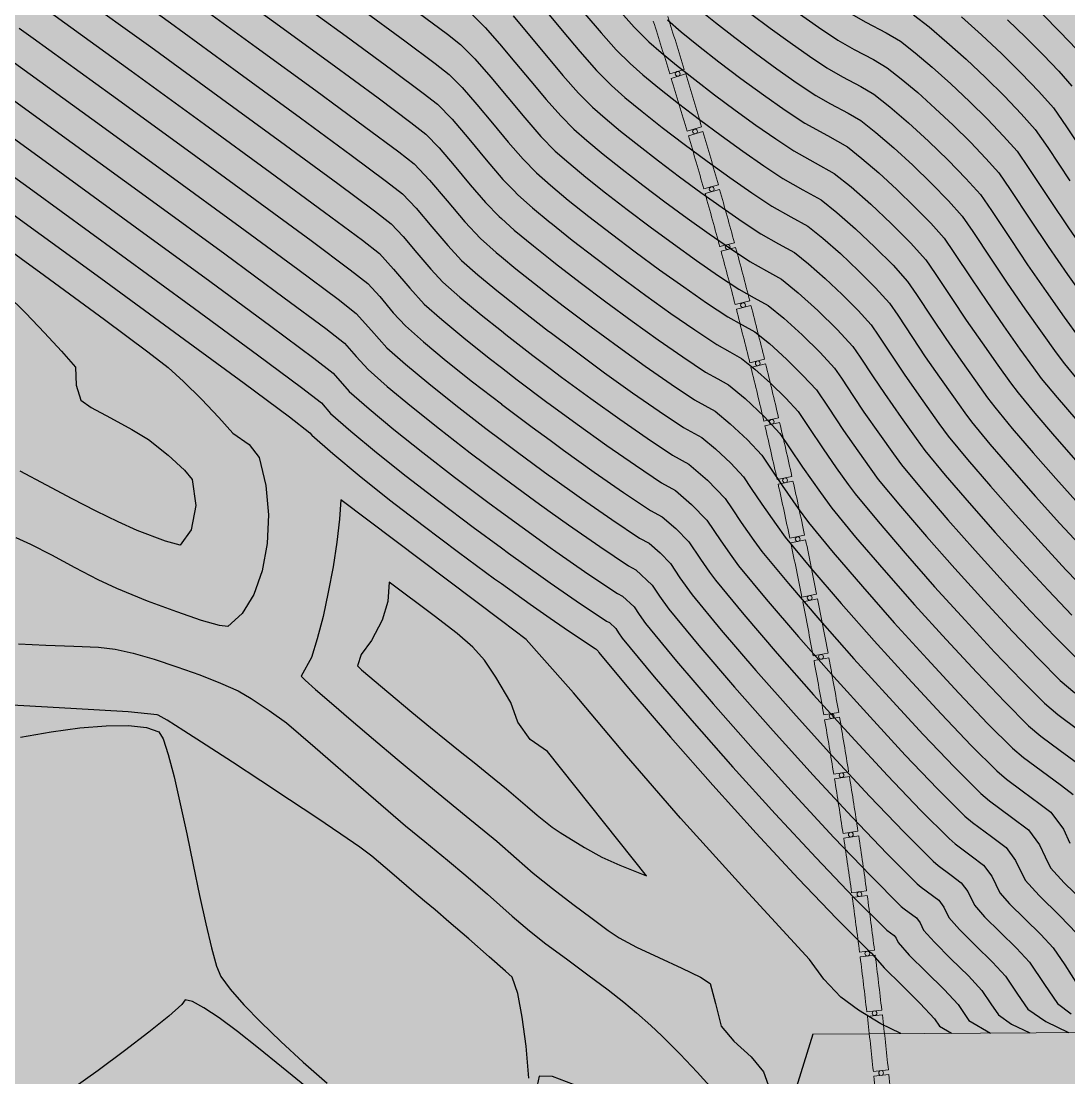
# Model space of a CAD drawing. Header units: millimetres. Extents: x -435 to 63517, y -392 to 109139.
# Drawn here: x 62354.05 to 62395.66, y 108649.21 to 108691.19 of the extents above; entities that cross this region are included whole.
import ezdxf

# ---------------------------------------------------------------- set-up
doc = ezdxf.new("R2010")
doc.units = ezdxf.units.MM
for name, color, linetype in [('colore lago', 131, 'Continuous'), ('curve livello 1m', 2, 'Continuous'), ('curve livello 5m', 7, 'Continuous'), ('LIN010CO', 2, 'Continuous'), ('LIN025CO', 7, 'Continuous'), ('Per+Mod Surf', 7, 'Continuous'), ('TRATTCOLO-32', 255, 'Continuous')]:
    doc.layers.add(name, color=color, linetype=linetype)
doc.layers.add('no_plot', color=5, linetype='Continuous', plot=False)

# ---------------------------------------------------------------- blocks, each defined once
blk = doc.blocks.new('barrageflott')
at = {"layer": 'TRATTCOLO-32'}
h = blk.add_hatch(color=256, dxfattribs=at)
h.paths.add_polyline_path([(-4.689, 33.162, 0.002639), (-5.201, 35.3), (-5.784, 35.158, -0.002639), (-5.273, 33.025)])
h.paths.add_polyline_path([(-5.247, 35.485, 0.002639), (-5.784, 37.618), (-6.365, 37.468, -0.002639), (-5.829, 35.342)])
h.paths.add_polyline_path([(-5.831, 37.802, 0.002639), (-6.393, 39.929), (-6.972, 39.773, -0.002639), (-6.412, 37.652)])
h.paths.add_polyline_path([(-6.442, 40.112, 0.002639), (-7.028, 42.232), (-7.606, 42.07, -0.002639), (-7.022, 39.956)])
h.paths.add_polyline_path([(-7.08, 42.415, 0.002639), (-7.69, 44.529), (-8.266, 44.359, -0.002639), (-7.657, 42.252)])
h.paths.add_polyline_path([(-7.744, 44.711, 0.002639), (-8.378, 46.817), (-8.952, 46.641, -0.002639), (-8.319, 44.541)])
h.paths.add_polyline_path([(-8.434, 46.999, 0.002639), (-9.092, 49.097), (-9.664, 48.915, -0.002639), (-9.007, 46.822)])
h.paths.add_polyline_path([(-9.15, 49.279, 0.002639), (-9.833, 51.37), (-10.402, 51.18, -0.002639), (-9.722, 49.095)])
h.paths.add_polyline_path([(-9.893, 51.55, 0.002639), (-10.599, 53.633), (-11.166, 53.437, -0.002639), (-10.462, 51.36)])
h.paths.add_polyline_path([(-10.661, 53.813, 0.002639), (-11.392, 55.887), (-11.956, 55.685, -0.002639), (-11.228, 53.616)])
h.paths.add_polyline_path([(-11.456, 56.066, 0.002639), (-12.21, 58.133), (-12.772, 57.924, -0.002639), (-12.02, 55.864)])
h.paths.add_polyline_path([(-12.276, 58.311, 0.002639), (-13.053, 60.368), (-13.614, 60.153, -0.002639), (-12.838, 58.102)])
h.paths.add_polyline_path([(-13.122, 60.546, 0.002639), (-13.923, 62.594), (-14.481, 62.373, -0.002639), (-13.682, 60.33)])
h.paths.add_polyline_path([(-13.993, 62.771, 0.002639), (-14.818, 64.81), (-15.373, 64.582, -0.002639), (-14.551, 62.549)])
h.paths.add_polyline_path([(-14.89, 64.986, 0.002639), (-15.738, 67.015), (-16.29, 66.781, -0.002639), (-15.445, 64.758)])
h = blk.add_hatch(color=256, dxfattribs=at)
h.paths.add_polyline_path([(-1.192, 14.374, 0.002639), (-1.506, 16.55), (-2.1, 16.462, -0.002639), (-1.786, 14.291)])
h.paths.add_polyline_path([(-1.534, 16.739, 0.002639), (-1.874, 18.912), (-2.466, 18.816, -0.002639), (-2.128, 16.649)])
h.paths.add_polyline_path([(-1.904, 19.099, 0.002639), (-2.268, 21.269), (-2.86, 21.166, -0.002639), (-2.496, 19.003)])
h.paths.add_polyline_path([(-2.301, 21.456, 0.002639), (-2.69, 23.621), (-3.28, 23.511, -0.002639), (-2.892, 21.353)])
h.paths.add_polyline_path([(-2.725, 23.808, 0.002639), (-3.139, 25.968), (-3.727, 25.852, -0.002639), (-3.315, 23.698)])
h.paths.add_polyline_path([(-3.176, 26.154, 0.002639), (-3.614, 28.31), (-4.202, 28.187, -0.002639), (-3.764, 26.038)])
h.paths.add_polyline_path([(-3.653, 28.496, 0.002639), (-4.117, 30.646), (-4.702, 30.516, -0.002639), (-4.24, 28.373)])
h.paths.add_polyline_path([(-4.158, 30.832, 0.002639), (-4.646, 32.976), (-5.23, 32.84, -0.002639), (-4.743, 30.702)])
h = blk.add_hatch(color=256, dxfattribs=at)
h.paths.add_polyline_path([(0.293, 0.116, 0.002639), (0.129, 2.309), (-0.469, 2.261, -0.002639), (-0.306, 0.074)])
h.paths.add_polyline_path([(0.114, 2.498, 0.002639), (-0.076, 4.69), (-0.673, 4.635, -0.002639), (-0.485, 2.45)])
h.paths.add_polyline_path([(-0.093, 4.879, 0.002639), (-0.307, 7.068), (-0.904, 7.007, -0.002639), (-0.69, 4.824)])
h.paths.add_polyline_path([(-0.327, 7.257, 0.002639), (-0.566, 9.444), (-1.162, 9.375, -0.002639), (-0.924, 7.195)])
h.paths.add_polyline_path([(-0.588, 9.633, 0.002639), (-0.852, 11.816), (-1.448, 11.741, -0.002639), (-1.184, 9.564)])
h.paths.add_polyline_path([(-0.876, 12.005, 0.002639), (-1.166, 14.185), (-1.76, 14.103, -0.002639), (-1.471, 11.929)])
at = {"layer": 'LIN010CO', "lineweight": 0}
for p, q in [((-9.007, 46.822), (-8.434, 46.999)), ((-8.952, 46.641), (-8.378, 46.817)), ((-8.319, 44.541), (-7.744, 44.711)), ((-8.266, 44.359), (-7.69, 44.529)), ((-7.657, 42.252), (-7.08, 42.415)), ((-7.606, 42.07), (-7.028, 42.232)), ((-7.022, 39.956), (-6.442, 40.112)), ((-6.972, 39.773), (-6.393, 39.929)), ((-6.412, 37.652), (-5.831, 37.802)), ((-6.365, 37.468), (-5.784, 37.618)), ((-5.829, 35.342), (-5.247, 35.485)), ((-5.784, 35.158), (-5.201, 35.3)), ((-5.273, 33.025), (-4.689, 33.162)), ((-5.23, 32.84), (-4.646, 32.976)), ((-4.743, 30.702), (-4.158, 30.832)), ((-4.702, 30.516), (-4.117, 30.646)), ((-4.24, 28.373), (-3.653, 28.496)), ((-4.202, 28.187), (-3.614, 28.31)), ((-3.764, 26.038), (-3.176, 26.154)), ((-3.727, 25.852), (-3.139, 25.968)), ((-3.315, 23.698), (-2.725, 23.808)), ((-3.28, 23.511), (-2.69, 23.621)), ((-2.892, 21.353), (-2.301, 21.456)), ((-2.86, 21.166), (-2.268, 21.269)), ((-2.496, 19.003), (-1.904, 19.099)), ((-2.466, 18.816), (-1.874, 18.912)), ((-2.128, 16.649), (-1.534, 16.739)), ((-2.1, 16.462), (-1.506, 16.55)), ((-1.786, 14.291), (-1.192, 14.374)), ((-1.76, 14.103), (-1.166, 14.185)), ((-1.471, 11.929), (-0.876, 12.005)), ((-1.448, 11.741), (-0.852, 11.816)), ((-1.184, 9.564), (-0.588, 9.633)), ((-1.162, 9.375), (-0.566, 9.444)), ((-0.924, 7.195), (-0.327, 7.257)), ((-0.904, 7.007), (-0.307, 7.068))]:
    blk.add_line(p, q, dxfattribs=at)
for centre in [(-8.693, 46.82), (-8.005, 44.535), (-7.343, 42.242), (-6.707, 39.942), (-6.098, 37.635), (-5.515, 35.321), (-4.959, 33.001), (-4.43, 30.674), (-3.927, 28.341), (-3.451, 26.003), (-3.002, 23.659), (-2.58, 21.311), (-2.185, 18.958), (-1.817, 16.6), (-1.476, 14.238), (-1.162, 11.873), (-0.875, 9.504), (-0.615, 7.132)]:
    blk.add_circle(centre, 0.095, dxfattribs=at)
for radius, start, end in [(207.744, 17.11592, 17.72079), (208.344, 17.11592, 17.72079), (207.744, 16.45875, 17.06362), (208.344, 16.45875, 17.06362), (208.344, 15.80157, 16.40644), (207.744, 15.80157, 16.40644), (207.744, 15.1444, 15.74927), (208.344, 15.1444, 15.74927), (208.344, 14.48723, 15.0921), (207.744, 14.48723, 15.0921), (207.744, 13.83005, 14.43492), (208.344, 13.83005, 14.43492), (208.344, 13.17288, 13.77775), (207.744, 13.17288, 13.77775), (207.744, 12.51571, 13.12058), (208.344, 12.51571, 13.12058), (208.344, 11.85853, 12.4634), (207.744, 11.85853, 12.4634), (207.744, 11.20136, 11.80623), (208.344, 11.20136, 11.80623), (207.744, 10.54419, 11.14906), (208.344, 10.54419, 11.14906), (207.744, 9.88701, 10.49189), (208.344, 9.88701, 10.49189), (207.744, 9.22984, 9.83471), (208.344, 9.22984, 9.83471), (208.344, 8.57267, 9.17754), (207.744, 8.57267, 9.17754), (207.744, 7.9155, 8.52037), (208.344, 7.9155, 8.52037), (207.744, 7.25832, 7.86319), (208.344, 7.25832, 7.86319), (208.344, 6.60115, 7.20602), (207.744, 6.60115, 7.20602), (207.744, 5.94398, 6.54885), (208.344, 5.94398, 6.54885), (207.744, 5.2868, 5.89167), (208.344, 5.2868, 5.89167)]:
    blk.add_arc((-207.55, -14.318), radius, start, end, dxfattribs=at)

msp = doc.modelspace()

# ---------------------------------------------------------------- hatches: boundary and pattern name
at = {"layer": 'colore lago', "linetype": 'Continuous', "lineweight": 0}
msp.add_hatch(color=256, dxfattribs=at).paths.add_polyline_path([(62395.43161, 108712.42583), (62396.02558, 108711.85368), (62396.54452, 108710.80421), (62395.70308, 108710.57085), (62400.10124, 108704.94148), (62413.39464, 108708.62809), (62414.09706, 108707.72905), (62408.57694, 108697.97224), (62412.97512, 108692.34295), (62413.77511, 108693.75687), (62413.77512, 108692.19538), (62414.82033, 108690.22243), (62415.31564, 108689.28747), (62415.72522, 108688.51435), (62415.98845, 108688.01747), (62416.30798, 108687.41433), (62417.09034, 108686.87708), (62417.9853, 108686.30884), (62418.76167, 108685.85738), (62419.27619, 108685.6101), (62419.97962, 108685.52264), (62420.74658, 108685.43641), (62421.26829, 108685.25356), (62422.04135, 108684.93462), (62422.83385, 108684.57524), (62423.30212, 108684.31752), (62424.28074, 108683.30469), (62425.65525, 108681.87453), (62426.44854, 108681.06635), (62427.15616, 108680.35065), (62427.67313, 108679.83313), (62427.8945, 108679.61948), (62428.4316, 108679.38352), (62429.03968, 108678.92), (62429.8684, 108678.21171), (62430.48322, 108677.62938), (62430.84272, 108677.24299), (62431.21737, 108676.36359), (62431.55664, 108675.29597), (62431.91243, 108674.52734), (62432.35505, 108674.24652), (62432.85785, 108673.94166), (62433.45465, 108673.23089), (62434.09663, 108672.32559), (62434.70089, 108671.60124), (62435.19652, 108671.27999), (62435.685, 108671.00993), (62436.14328, 108670.75526), (62436.70687, 108670.38843), (62437.49216, 108669.85506), (62438.35765, 108669.25252), (62439.16184, 108668.67818), (62440.0777, 108667.99591), (62441.12945, 108667.1897), (62442.00155, 108666.5014), (62442.90752, 108665.75838), (62443.78841, 108665.02051), (62444.5614, 108664.35871), (62445.14366, 108663.84387), (62445.45239, 108663.54692), (62446.01376, 108662.66454), (62446.50119, 108661.94074), (62447.15296, 108661.6996), (62448.87588, 108661.0814), (62447.18293, 108652.74948), (62446.94253, 108651.56641), (62441.59474, 108652.49496), (62436.08973, 108653.03995), (62430.52673, 108653.23594), (62424.98374, 108653.06894), (62419.43274, 108652.54693), (62413.95274, 108651.63691), (62408.52874, 108650.3589), (62403.20974, 108648.76391), (62398.02075, 108646.79689), (62392.95476, 108644.48688), (62388.06676, 108641.87287), (62383.34676, 108638.91386), (62379.14277, 108635.91886), (62374.98677, 108632.52785), (62370.91178, 108628.75184), (62367.86379, 108625.54984), (62364.57679, 108621.7198), (62361.9918, 108618.30182), (62358.88381, 108613.69882), (62356.08682, 108608.88282), (62353.61483, 108603.92381), (62351.49083, 108598.78981), (62349.69784, 108593.5198), (62348.25686, 108588.1478), (62347.16187, 108582.69879), (62346.43287, 108577.2058), (62346.07589, 108571.82679), (62346.0669, 108566.26978), (62346.41391, 108560.7078), (62347.15592, 108555.2138), (62348.24092, 108549.7568), (62349.10788, 108546.54271), (62347.86793, 108543.8968), (62343.80444, 108542.33982), (62343.07046, 108542.93092), (62342.21453, 108543.39926), (62341.49344, 108543.60435), (62340.7307, 108543.3969), (62339.78748, 108542.89499), (62338.81347, 108542.36677), (62337.95835, 108542.0804), (62337.46244, 108542.1668), (62336.53797, 108542.37388), (62334.25339, 108542.96881), (62331.3224, 108543.78438), (62328.13916, 108544.68453), (62325.09785, 108545.53323), (62322.59264, 108546.19443), (62321.84831, 108546.36086), (62320.98436, 108546.54484), (62320.47381, 108546.66527), (62319.85914, 108546.96246), (62319.10254, 108547.3349), (62317.96138, 108547.82398), (62316.58086, 108548.38602), (62315.06616, 108548.98836), (62313.52246, 108549.5983), (62312.05495, 108550.18316), (62310.76882, 108550.71026), (62309.76926, 108551.14693), (62309.1124, 108551.47489), (62308.07364, 108552.13047), (62305.13367, 108553.82889), (62301.97422, 108555.84584), (62299.9999, 108557.14435), (62299.99956, 108746.10123), (62331.88111, 108763.67884), (62334.50701, 108761.51201), (62338.39159, 108758.59936), (62343.08352, 108755.72111), (62348.10303, 108752.42731), (62352.95875, 108748.82116), (62356.98207, 108746.67135), (62363.41105, 108741.71192), (62364.52398, 108741.19228), (62365.63691, 108740.67264), (62364.73951, 108740.34392), (62363.35977, 108739.8385), (62368.19689, 108734.58152), (62381.15032, 108739.32646), (62381.92283, 108738.48689), (62377.2062, 108728.31731), (62382.04332, 108723.06033), (62383.53093, 108726.26776), (62384.61002, 108725.77139), (62384.89048, 108725.50001), (62385.51228, 108725.00695), (62386.28998, 108724.43968), (62387.1522, 108723.83356), (62388.02758, 108723.22394), (62388.84476, 108722.64615), (62389.53239, 108722.13555), (62390.01909, 108721.72749), (62390.46033, 108721.18884), (62391.04553, 108720.46716), (62391.59222, 108719.84016), (62392.22799, 108719.12102), (62392.56044, 108718.73125), (62392.86145, 108718.08728), (62393.15952, 108717.24458), (62393.75794, 108715.33519), (62394.06383, 108714.45455), (62394.37788, 108713.74734)])

# ---------------------------------------------------------------- linework, layer by layer
at = {"layer": 'curve livello 5m', "color": 2, "flags": 128}
for points in [[(62352.49081, 108695.9021), (62354.46339, 108693.87569), (62355.58053, 108692.77482), (62355.58053, 108692.77482), (62356.2786, 108692.27985), (62359.19926, 108690.16797), (62362.01317, 108688.12256), (62364.54727, 108686.2705), (62366.62848, 108684.7387), (62368.08372, 108683.65404), (62368.73992, 108683.14342), (62368.73992, 108683.14342), (62369.21726, 108682.63987), (62369.76503, 108681.98923), (62370.31545, 108681.33494), (62370.8007, 108680.82042), (62370.8007, 108680.82042), (62371.4731, 108680.22766), (62372.31844, 108679.52637), (62373.12182, 108678.88615)], [(62367.55416, 108691.68073), (62369.28667, 108690.40557), (62370.49808, 108689.50265), (62371.04434, 108689.07758), (62371.04434, 108689.07758), (62371.5619, 108688.55121), (62372.14916, 108687.87883), (62372.77226, 108687.13209), (62373.39733, 108686.3826), (62373.99052, 108685.70202), (62374.51797, 108685.16196), (62374.51797, 108685.16196), (62375.07766, 108684.66855), (62375.78131, 108684.08481), (62376.59766, 108683.43425), (62377.49546, 108682.7404), (62378.44345, 108682.02679), (62379.41039, 108681.31694), (62380.36501, 108680.63439), (62381.27608, 108680.00265), (62382.11233, 108679.44525), (62382.11233, 108679.44525), (62382.68273, 108679.13082), (62383.19258, 108678.84478), (62383.76725, 108678.38001), (62384.44247, 108677.76914), (62385.10368, 108677.12016), (62385.63634, 108676.54105), (62386.09799, 108675.85521), (62386.71386, 108674.93199), (62387.28328, 108674.11557), (62387.7951, 108673.39565), (62388.09578, 108672.98823), (62388.97242, 108671.92614), (62390.00645, 108670.72101), (62391.13464, 108669.44273), (62392.29378, 108668.16121), (62393.42063, 108666.94634), (62394.45198, 108665.86802), (62395.32458, 108664.99617), (62395.90344, 108664.50868)], [(62384.87463, 108691.5485), (62385.7213, 108690.94749), (62386.48843, 108690.43057), (62386.48843, 108690.43057), (62387.13373, 108690.06487), (62387.90043, 108689.66121), (62388.44808, 108689.34128), (62388.44808, 108689.34128), (62389.00934, 108688.90338), (62389.65924, 108688.35152), (62390.35901, 108687.72225), (62391.06986, 108687.05213), (62391.75303, 108686.3777), (62392.36975, 108685.73553), (62392.88123, 108685.16216), (62392.88123, 108685.16216), (62393.33309, 108684.49995), (62394.1354, 108683.28823), (62394.83592, 108682.24323), (62394.83592, 108682.24323), (62395.60956, 108681.13133), (62396.3636, 108680.06282)], [(62376.44131, 108691.47905), (62377.08461, 108690.7235), (62377.68928, 108690.05082), (62378.23523, 108689.5035), (62378.23523, 108689.5035), (62378.7467, 108689.05473), (62379.39972, 108688.51762), (62380.15876, 108687.91892), (62380.98827, 108687.28539), (62381.85273, 108686.64377), (62382.7166, 108686.02081), (62383.54432, 108685.44328), (62384.30038, 108684.93791), (62384.30038, 108684.93791), (62385.10296, 108684.4955), (62385.82033, 108684.09303), (62385.82033, 108684.09303), (62386.45072, 108683.59118), (62387.19229, 108682.93833), (62387.9625, 108682.21225), (62388.67884, 108681.49074), (62389.25878, 108680.8516), (62389.25878, 108680.8516), (62389.60926, 108680.33798), (62390.23155, 108679.39814), (62390.77489, 108678.58761), (62390.77489, 108678.58761), (62391.37494, 108677.7252), (62391.95979, 108676.89643), (62392.43829, 108676.22952), (62392.7193, 108675.85267), (62393.41822, 108675.00589), (62394.24263, 108674.04507), (62395.14211, 108673.02593), (62396.06626, 108672.0042)], [(62394.60607, 108691.47531), (62395.32059, 108690.75898), (62395.96373, 108690.08146)], [(62351.8863, 108687.87649), (62355.29631, 108685.41077), (62358.58169, 108683.02265), (62361.54037, 108680.86028), (62363.97029, 108679.07182), (62365.66935, 108677.80543), (62366.4355, 108677.20926), (62366.4355, 108677.20926), (62367.08344, 108676.47888), (62367.86854, 108675.78677), (62368.85556, 108674.96793), (62370.00067, 108674.05538), (62371.26004, 108673.0821), (62372.58981, 108672.08111), (62373.12183, 108671.69054)], [(62373.12182, 108678.88614), (62373.29918, 108678.7448), (62374.37776, 108677.91124), (62375.06205, 108677.39613)], [(62375.06205, 108677.39614), (62375.51663, 108677.05395), (62376.67827, 108676.20117), (62377.82512, 108675.38117), (62378.91964, 108674.62222), (62379.92427, 108673.95258), (62380.56482, 108673.59652), (62381.30597, 108672.95871), (62382.01389, 108672.23049), (62382.28764, 108671.82381), (62382.65283, 108671.27637), (62383.15218, 108670.56366), (62383.47226, 108670.12379), (62384.52661, 108668.84639), (62385.77027, 108667.39695), (62387.12717, 108665.85953), (62388.5213, 108664.31821), (62389.87659, 108662.85706), (62391.11701, 108661.56014), (62392.16652, 108660.51154), (62392.51079, 108660.22161), (62393.38348, 108659.57603), (62394.05817, 108659.06895), (62394.49902, 108658.46841), (62394.72725, 108657.9901), (62394.9374, 108657.56012), (62395.48001, 108656.96715), (62396.27074, 108656.19443)], [(62373.12183, 108671.69053), (62373.94616, 108671.08538), (62375.06206, 108670.28751)], [(62375.06206, 108670.28752), (62375.28522, 108670.12796), (62376.56319, 108669.2418), (62377.73622, 108668.45992), (62377.93707, 108668.34827), (62378.39145, 108667.91993), (62378.59179, 108667.62076), (62378.84874, 108667.25935), (62380.08081, 108665.76664), (62381.53408, 108664.07289), (62383.11971, 108662.27633), (62384.74882, 108660.47522), (62386.33255, 108658.76778), (62387.78205, 108657.25226), (62389.00846, 108656.02692), (62389.11815, 108655.93454), (62389.61117, 108655.56728), (62389.75163, 108655.37594), (62389.89131, 108655.08654), (62390.322, 108654.59861), (62390.97956, 108653.94893), (62391.67273, 108653.26825), (62392.21023, 108652.68736), (62392.56362, 108652.15874), (62392.8687, 108651.71653), (62393.38989, 108651.34959), (62394.11548, 108651.00474)]]:
    msp.add_lwpolyline(points, dxfattribs=at)
at = {"layer": 'LIN025CO', "color": 2, "linetype": 'Continuous', "lineweight": 0}
msp.add_line((62385.49244, 108650.95296), (62411.71831, 108651.11045), dxfattribs=at)
at = {"layer": 'no_plot', "flags": 128}
for points in [[(62352.69884, 108702.71342), (62354.23024, 108701.16577), (62356.12637, 108699.21293), (62357.83447, 108697.45821), (62358.80183, 108696.50493), (62358.80183, 108696.50493), (62359.21907, 108696.20816), (62359.79244, 108695.80254), (62359.79244, 108695.80254), (62362.32162, 108693.97374), (62364.75836, 108692.20249), (62366.95278, 108690.59868), (62368.75503, 108689.2722), (62370.01521, 108688.33293), (62370.58346, 108687.89075), (62370.58346, 108687.89075), (62371.16269, 108687.29228), (62371.82516, 108686.51963), (62372.51712, 108685.6865), (62373.18482, 108684.9066), (62373.61612, 108684.45829)], [(62353.24796, 108700.41366), (62355.21748, 108698.38522), (62356.9917, 108696.56258), (62357.9965, 108695.5724), (62357.9965, 108695.5724), (62358.38294, 108695.29754), (62358.91398, 108694.92187), (62358.91398, 108694.92187), (62361.54103, 108693.0223), (62364.07206, 108691.18251), (62366.35141, 108689.51664), (62368.22339, 108688.13882), (62369.53234, 108687.1632), (62370.12258, 108686.70392), (62370.12258, 108686.70392), (62370.65051, 108686.15845), (62371.25432, 108685.45421), (62371.88501, 108684.69485), (62372.49359, 108683.98401), (62373.03106, 108683.42534), (62373.03106, 108683.42534), (62373.12181, 108683.34535)], [(62352.26567, 108699.66154), (62354.30859, 108697.55751), (62356.14893, 108695.66695), (62357.19118, 108694.63987), (62357.19118, 108694.63987), (62357.54681, 108694.38693), (62358.03552, 108694.0412), (62358.03552, 108694.0412), (62360.76044, 108692.07086), (62363.38576, 108690.16253), (62365.75003, 108688.43459), (62367.69175, 108687.00545), (62369.04947, 108685.99348), (62369.66169, 108685.51709), (62369.66169, 108685.51709), (62370.26993, 108684.87544), (62370.96792, 108684.04637), (62371.66928, 108683.21265), (62372.28761, 108682.55704), (62372.28761, 108682.55704), (62372.91492, 108682.00402), (62373.12181, 108681.83239)], [(62353.3997, 108696.72981), (62355.30616, 108694.77132), (62356.38585, 108693.70735), (62356.38585, 108693.70735), (62357.15706, 108693.16052), (62359.97985, 108691.11942), (62362.69947, 108689.14254), (62365.14865, 108687.35255), (62367.16011, 108685.87207), (62368.56659, 108684.82376), (62369.20081, 108684.33026), (62369.20081, 108684.33026), (62369.74359, 108683.75765), (62370.36648, 108683.0178), (62370.99236, 108682.27379), (62371.54415, 108681.68873), (62371.54415, 108681.68873), (62372.19401, 108681.11584), (62373.01101, 108680.43806), (62373.12181, 108680.34976)], [(62353.62062, 108692.98006), (62354.7752, 108691.84229), (62354.7752, 108691.84229), (62355.40014, 108691.39918), (62358.41867, 108689.21653), (62361.32687, 108687.10258), (62363.94589, 108685.18846), (62366.09684, 108683.60532), (62367.60085, 108682.48432), (62368.27904, 108681.95659), (62368.27904, 108681.95659), (62368.84461, 108681.34293), (62369.48358, 108680.57698), (62370.05725, 108679.95211), (62370.75219, 108679.33948), (62371.62586, 108678.61468), (62372.63947, 108677.80693), (62373.12182, 108677.43415)], [(62369.8183, 108691.53895), (62370.98096, 108690.67237), (62371.50523, 108690.26442), (62371.50523, 108690.26442), (62372.06489, 108689.69522), (62372.69992, 108688.96815), (62373.3737, 108688.16066), (62374.04962, 108687.35021), (62374.69107, 108686.61426), (62375.26142, 108686.03027), (62375.26142, 108686.03027), (62375.79858, 108685.55673), (62376.47389, 108684.99649), (62377.25736, 108684.37213), (62378.119, 108683.70623), (62379.02882, 108683.02136), (62379.95681, 108682.3401), (62380.87299, 108681.68503), (62381.74737, 108681.07873), (62382.54994, 108680.54378), (62383.16678, 108680.20375), (62383.71813, 108679.89443), (62384.33958, 108679.39183), (62385.06977, 108678.73123), (62385.78481, 108678.02941), (62386.36083, 108677.40316), (62386.63019, 108677.0084), (62387.10847, 108676.28607), (62387.52606, 108675.66312), (62388.14184, 108674.78023), (62388.69533, 108674.00171), (62389.02048, 108673.56111), (62389.86158, 108672.54209), (62390.85368, 108671.38582), (62391.93614, 108670.15937), (62393.04828, 108668.92981), (62394.12944, 108667.76419), (62395.11897, 108666.7296), (62395.95619, 108665.89309)], [(62374.82116, 108691.67652), (62375.53539, 108690.81556), (62376.23741, 108689.98182), (62376.89896, 108689.2351), (62377.49178, 108688.63519), (62377.49178, 108688.63519), (62378.02903, 108688.16379), (62378.71498, 108687.5996), (62379.5123, 108686.97071), (62380.38365, 108686.30523), (62381.2917, 108685.63125), (62382.19912, 108684.97689), (62383.06859, 108684.37023), (62383.86277, 108683.83938), (62384.61891, 108683.42256), (62385.29478, 108683.04338), (62385.8887, 108682.57057), (62386.58736, 108681.95548), (62387.31301, 108681.27141), (62387.98791, 108680.59165), (62388.53429, 108679.98949), (62388.86449, 108679.50558), (62389.45078, 108678.62012), (62389.96268, 108677.85649), (62390.52802, 108677.04397), (62391.07903, 108676.26316), (62391.52985, 108675.63483), (62391.79459, 108675.27978), (62392.52906, 108674.38994), (62393.39539, 108673.38026), (62394.34062, 108672.30929), (62395.31177, 108671.2356), (62396.25587, 108670.21776)], [(62377.76153, 108691.66236), (62378.40116, 108690.95077), (62378.97868, 108690.37181), (62378.97868, 108690.37181), (62379.46436, 108689.94567), (62380.08445, 108689.43564), (62380.80521, 108688.86713), (62381.5929, 108688.26554), (62382.41377, 108687.65628), (62383.23407, 108687.06474), (62384.02006, 108686.51633), (62384.73799, 108686.03644), (62385.587, 108685.56843), (62386.34588, 108685.14268), (62387.01275, 108684.6118), (62387.79722, 108683.92117), (62388.61199, 108683.15308), (62389.36978, 108682.38983), (62389.98327, 108681.71371), (62390.35402, 108681.17037), (62391.01232, 108680.17616), (62391.58709, 108679.31873), (62392.22187, 108678.40642), (62392.84055, 108677.52971), (62393.34674, 108676.82422), (62393.644, 108676.42555), (62394.30738, 108675.62184), (62395.08986, 108674.70988), (62395.9436, 108673.74257)], [(62380.9722, 108691.66648), (62381.63011, 108691.13085), (62382.39429, 108690.53541), (62383.21971, 108689.91407), (62384.06135, 108689.30071), (62384.87419, 108688.72923), (62385.61321, 108688.23351), (62386.20059, 108687.90063), (62386.89849, 108687.53319), (62387.39698, 108687.24198), (62388.00182, 108686.76596), (62388.70846, 108686.1563), (62389.46087, 108685.46584), (62390.203, 108684.7474), (62390.87881, 108684.05382), (62391.43225, 108683.43794), (62391.84356, 108682.83516), (62392.57386, 108681.73219), (62393.21151, 108680.78098), (62393.91571, 108679.76888), (62394.60208, 108678.79627), (62395.16363, 108678.0136), (62395.49341, 108677.57133), (62396.0857, 108676.85374)], [(62386.92605, 108691.52911), (62387.6003, 108691.14699), (62388.40141, 108690.72522), (62388.97363, 108690.39093), (62389.56008, 108689.93338), (62390.23915, 108689.35675), (62390.97031, 108688.69924), (62391.71307, 108687.99905), (62392.42689, 108687.29436), (62393.07128, 108686.62337), (62393.60572, 108686.02427), (62394.07786, 108685.33234), (62394.91617, 108684.06625), (62395.64813, 108682.97435), (62396.45649, 108681.81256)], [(62371.96611, 108691.45125), (62372.47603, 108690.939), (62373.04961, 108690.2933), (62373.66208, 108689.56658), (62374.28863, 108688.8113), (62374.90448, 108688.0799), (62375.48482, 108687.42485), (62376.00487, 108686.89858), (62376.00487, 108686.89858), (62376.51949, 108686.44491), (62377.16646, 108685.90818), (62377.91706, 108685.31002), (62378.74255, 108684.67206), (62379.61418, 108684.01593), (62380.50324, 108683.36325), (62381.38097, 108682.73567), (62382.21865, 108682.15482), (62382.98755, 108681.64231), (62383.65082, 108681.27669), (62384.24368, 108680.94408), (62384.91192, 108680.40364), (62385.69707, 108679.69332), (62386.46594, 108678.93867), (62387.08532, 108678.26527), (62387.37496, 108677.84079), (62387.88924, 108677.06408), (62388.33827, 108676.39424), (62389.0004, 108675.44489), (62389.59556, 108674.60776), (62389.94519, 108674.134), (62390.75074, 108673.15804), (62391.70092, 108672.05063), (62392.73763, 108670.87601), (62393.80277, 108669.6984), (62394.83825, 108668.58205), (62395.78596, 108667.59118)], [(62373.5863, 108691.39911), (62374.24162, 108690.62155), (62374.91201, 108689.81343), (62375.57094, 108689.03086), (62376.19189, 108688.32997), (62376.74832, 108687.76688), (62376.74832, 108687.76688), (62377.2404, 108687.33309), (62377.85904, 108686.81987), (62378.57676, 108686.24791), (62379.36609, 108685.63789), (62380.19955, 108685.01049), (62381.04966, 108684.38641), (62381.88895, 108683.78632), (62382.68994, 108683.2309), (62383.42516, 108682.74084), (62384.13487, 108682.34963), (62384.76923, 108681.99373), (62385.32668, 108681.54995), (62385.98243, 108680.97264), (62386.66352, 108680.33058), (62387.29697, 108679.69256), (62387.80981, 108679.12738), (62388.11972, 108678.67319), (62388.67001, 108677.8421), (62389.15048, 108677.12536), (62389.85896, 108676.10955), (62390.49578, 108675.21382), (62390.86989, 108674.70689), (62391.6399, 108673.77399), (62392.54815, 108672.71545), (62393.53912, 108671.59265), (62394.55727, 108670.467), (62395.54706, 108669.3999), (62396.45295, 108668.45275)], [(62379.72214, 108691.24011), (62380.25885, 108690.77191), (62380.95585, 108690.20446), (62381.76543, 108689.57365), (62382.63989, 108688.91539), (62383.53154, 108688.26559), (62384.39267, 108687.66015), (62385.1756, 108687.13498), (62386.07105, 108686.64137), (62386.87143, 108686.19233), (62387.44645, 108685.73978), (62388.11825, 108685.16018), (62388.83357, 108684.50375), (62389.53912, 108683.82073), (62390.18161, 108683.16135), (62390.70776, 108682.57583), (62391.09879, 108682.00277), (62391.79309, 108680.95417), (62392.3993, 108680.04986), (62393.06879, 108679.08765), (62393.72132, 108678.16299), (62394.25519, 108677.41891), (62394.56871, 108676.99844), (62395.19654, 108676.23779), (62395.9371, 108675.37469)], [(62383.02315, 108691.49718), (62383.79953, 108690.91275), (62384.59117, 108690.33584), (62385.35571, 108689.79831), (62386.05082, 108689.33204), (62386.05082, 108689.33204), (62386.66716, 108688.98275), (62387.39946, 108688.5972), (62387.92253, 108688.29163), (62388.55718, 108687.79214), (62389.29867, 108687.15243), (62390.08817, 108686.42792), (62390.86689, 108685.67407), (62391.57602, 108684.94629), (62392.15674, 108684.30005), (62392.58832, 108683.66756), (62393.35463, 108682.51021), (62394.02371, 108681.5121), (62394.76264, 108680.4501), (62395.48284, 108679.42954), (62396.07208, 108678.60829)], [(62389.49918, 108691.44058), (62390.11082, 108690.96338), (62390.81905, 108690.36199), (62391.58162, 108689.67624), (62392.35627, 108688.94598), (62393.10076, 108688.21102), (62393.77282, 108687.51121), (62394.33021, 108686.88638), (62394.82262, 108686.16474), (62395.69694, 108684.84427)], [(62391.39895, 108691.36722), (62392.19292, 108690.65324), (62392.99947, 108689.8929), (62393.77462, 108689.12768), (62394.47436, 108688.39906), (62395.0547, 108687.74849), (62395.56739, 108686.99713), (62396.47771, 108685.62228)], [(62393.22467, 108691.23836), (62393.95113, 108690.5398), (62394.63947, 108689.84973), (62395.25903, 108689.19704), (62395.77919, 108688.6106)], [(62353.96987, 108690.90976), (62354.52168, 108690.51851), (62357.63808, 108688.26509), (62360.64058, 108686.0826), (62363.34451, 108684.10641), (62365.5652, 108682.47195), (62367.11797, 108681.3146), (62367.81816, 108680.76976), (62367.81816, 108680.76976), (62368.29386, 108680.25361), (62368.83128, 108679.60938), (62369.3138, 108679.08381), (62369.3138, 108679.08381), (62370.03127, 108678.4513), (62370.93329, 108677.70299), (62371.97977, 108676.86904), (62373.12182, 108675.98643)], [(62353.64322, 108689.63783), (62356.85749, 108687.31365), (62359.95428, 108685.06261), (62362.74313, 108683.02437), (62365.03356, 108681.33857), (62366.6351, 108680.14487), (62367.35727, 108679.58293), (62367.35727, 108679.58293), (62367.9607, 108678.90351), (62368.57034, 108678.2155), (62368.57034, 108678.2155), (62369.31036, 108677.56312), (62370.24071, 108676.79131), (62371.32007, 108675.93115), (62372.50712, 108675.01376), (62373.12182, 108674.55104)], [(62352.76476, 108688.75716), (62356.0769, 108686.36221), (62359.26799, 108684.04263), (62362.14175, 108681.94233), (62364.50192, 108680.2052), (62366.15223, 108678.97515), (62366.89639, 108678.39609), (62366.89639, 108678.39609), (62367.35926, 108677.87494), (62367.82689, 108677.34719), (62368.58945, 108676.67495), (62369.54814, 108675.87962), (62370.66037, 108674.99327), (62371.88358, 108674.04793), (62373.12183, 108673.11583)], [(62351.00784, 108686.99582), (62354.51572, 108684.45933), (62357.89539, 108682.00267), (62360.939, 108679.77824), (62363.43865, 108677.93845), (62365.18648, 108676.63571), (62365.97462, 108676.02243), (62366.33998, 108675.61058), (62367.14762, 108674.89859), (62368.16299, 108674.05625), (62369.34098, 108673.11749), (62370.63649, 108672.11627), (62372.00444, 108671.08654), (62373.12183, 108670.26624)], [(62373.61612, 108684.45829), (62373.77452, 108684.29364), (62373.77452, 108684.29364), (62374.35676, 108683.78036), (62375.06205, 108683.19525)], [(62352.18563, 108683.11118), (62354.97216, 108681.08234), (62357.3552, 108679.33514), (62359.0794, 108678.05679), (62359.88945, 108677.43448), (62360.49932, 108676.87299), (62361.20941, 108676.16984), (62361.89968, 108675.44723), (62362.45012, 108674.82737), (62363.10168, 108674.37201), (62363.49873, 108673.8628), (62363.49873, 108673.8628), (62363.76961, 108672.74714), (62363.87301, 108671.58574), (62363.81977, 108670.43732), (62363.62076, 108669.36063), (62363.28683, 108668.41438), (62362.82884, 108667.65731), (62362.25763, 108667.14815), (62362.25763, 108667.14815), (62361.92695, 108667.1832), (62361.2148, 108667.38695), (62360.227, 108667.72335), (62359.06939, 108668.15636), (62357.84781, 108668.64993), (62357.84781, 108668.64993), (62357.10235, 108669.00379), (62356.19612, 108669.47935), (62355.26302, 108669.97958), (62354.43696, 108670.40744), (62353.85183, 108670.6659)], [(62353.73513, 108683.50789), (62357.2091, 108680.98268), (62360.33762, 108678.69619), (62362.90701, 108676.80507), (62364.70361, 108675.46599), (62365.51374, 108674.8356), (62365.59653, 108674.74227), (62366.42671, 108674.01041), (62367.47041, 108673.14456), (62368.68128, 108672.17961), (62370.01295, 108671.15044), (62371.41908, 108670.09197), (62372.8533, 108669.03908), (62373.12183, 108668.84708)], [(62373.1218, 108683.34534), (62373.63585, 108682.89218), (62374.39617, 108682.26142), (62375.06204, 108681.73078)], [(62375.06204, 108683.19527), (62375.08874, 108683.17312), (62375.93796, 108682.49636), (62376.87192, 108681.77457), (62377.85809, 108681.03222), (62378.86396, 108680.29379), (62379.85704, 108679.58374), (62380.80479, 108678.92656), (62381.67472, 108678.34671), (62382.19868, 108678.05788), (62382.66703, 108677.79513), (62383.19492, 108677.3682), (62383.81517, 108676.80706), (62384.42256, 108676.2109), (62384.91185, 108675.67894), (62385.33592, 108675.04893), (62385.90165, 108674.20087), (62386.42472, 108673.45091), (62386.89487, 108672.7896), (62387.17107, 108672.41534), (62388.08326, 108671.31019), (62389.15921, 108670.0562), (62390.33315, 108668.72609), (62391.53928, 108667.39261), (62392.71182, 108666.12848), (62393.78498, 108665.00645), (62394.69297, 108664.09924), (62395.22491, 108663.65126), (62396.06528, 108663.02322)], [(62373.12181, 108681.83238), (62373.7036, 108681.34973), (62374.61857, 108680.62057), (62375.06204, 108680.27784)], [(62375.06204, 108681.73079), (62375.27827, 108681.55847), (62376.24838, 108680.80874), (62377.27272, 108680.03765), (62378.31754, 108679.27063), (62379.34906, 108678.5331), (62380.3335, 108677.85048), (62381.2371, 108677.24818), (62381.71464, 108676.98495), (62382.14148, 108676.74548), (62382.8064, 108676.19504), (62383.56413, 108675.48072), (62384.18736, 108674.81682), (62384.57385, 108674.24265), (62385.08944, 108673.46975), (62385.79446, 108672.46349), (62386.24637, 108671.84245), (62387.19409, 108670.69424), (62388.31197, 108669.39139), (62389.53166, 108668.00945), (62390.78479, 108666.62401), (62392.00302, 108665.31063), (62393.11799, 108664.14487), (62394.06136, 108663.20232), (62394.54638, 108662.79385), (62395.31263, 108662.2212), (62396.20807, 108661.56917)], [(62353.46664, 108680.34891), (62354.22966, 108679.58609), (62354.97865, 108678.80948), (62355.6569, 108678.07682), (62356.20771, 108677.44582), (62356.22911, 108676.72405), (62356.41794, 108676.13512), (62356.41794, 108676.13512), (62356.82643, 108675.84426), (62357.5947, 108675.42827), (62358.44687, 108674.97503), (62359.10707, 108674.57243), (62359.10707, 108674.57243), (62359.89448, 108673.94523), (62360.53618, 108673.35497), (62360.83963, 108672.97871), (62360.83963, 108672.97871), (62360.9841, 108671.94797), (62360.80626, 108670.98582), (62360.35947, 108670.38091), (62360.35947, 108670.38091), (62359.77571, 108670.53283), (62358.65338, 108670.96193), (62358.65338, 108670.96193), (62357.899, 108671.30115), (62357.0272, 108671.72807), (62356.06856, 108672.22054), (62355.05364, 108672.75641), (62354.013, 108673.31352)], [(62373.12181, 108680.34975), (62373.95888, 108679.68268), (62375.0013, 108678.87707), (62375.06204, 108678.83134)], [(62375.06204, 108680.27785), (62375.62483, 108679.84291), (62376.68736, 108679.04308), (62377.77112, 108678.24748), (62378.84108, 108677.48246), (62379.86221, 108676.77439), (62380.79949, 108676.14965), (62381.61593, 108675.69583), (62382.21619, 108675.19891), (62382.90024, 108674.55405), (62383.46287, 108673.95471), (62383.81178, 108673.43637), (62384.27724, 108672.73862), (62384.9137, 108671.83022), (62385.32167, 108671.26956), (62386.30493, 108670.07829), (62387.46474, 108668.72657), (62388.73016, 108667.29281), (62390.03029, 108665.85541), (62391.29421, 108664.49277), (62392.451, 108663.2833), (62393.42974, 108662.30539), (62393.86785, 108661.93644), (62394.55998, 108661.41917), (62395.36881, 108660.83022), (62395.83697, 108660.46962)], [(62375.06204, 108678.83135), (62376.10199, 108678.04852), (62377.22469, 108677.22432), (62378.3331, 108676.43182), (62379.39092, 108675.69831), (62380.36188, 108675.05112), (62381.09038, 108674.64617), (62381.62598, 108674.20278), (62382.23636, 108673.62739), (62382.73838, 108673.0926), (62383.04971, 108672.63009), (62383.46503, 108672.0075), (62384.03294, 108671.19694), (62384.39696, 108670.69667), (62385.41577, 108669.46234), (62386.6175, 108668.06176), (62387.92867, 108666.57617), (62389.27579, 108665.08681), (62390.5854, 108663.67491), (62391.78401, 108662.42172), (62392.79813, 108661.40847), (62393.18932, 108661.07902), (62393.80733, 108660.61715), (62394.52954, 108660.09127), (62394.94757, 108659.76929), (62394.94757, 108659.76929), (62395.4485, 108659.08691), (62395.70783, 108658.54341)], [(62373.12182, 108677.43414), (62373.75421, 108676.94541), (62374.93127, 108676.05937), (62375.06205, 108675.96336)], [(62373.12182, 108675.98642), (62373.13067, 108675.97958), (62374.34591, 108675.0648), (62375.06205, 108674.53906)], [(62375.06205, 108675.96337), (62376.13185, 108675.17801), (62377.31714, 108674.33053), (62378.44835, 108673.54614), (62379.48666, 108672.85405), (62380.03927, 108672.54687), (62380.67867, 108671.99662), (62381.2894, 108671.36838), (62381.84062, 108670.54525), (62382.27142, 108669.93038), (62382.54755, 108669.5509), (62383.63745, 108668.23044), (62384.92303, 108666.73214), (62386.32568, 108665.14289), (62387.7668, 108663.54961), (62389.16778, 108662.0392), (62390.45002, 108660.69857), (62391.53491, 108659.61462), (62391.83226, 108659.36419), (62392.58602, 108658.80659), (62393.16877, 108658.36862), (62393.54954, 108657.84992), (62393.92818, 108657.06541), (62394.48909, 108656.45244), (62395.3065, 108655.65365), (62395.97938, 108654.94322)], [(62373.12182, 108674.55103), (62373.76054, 108674.07023), (62375.039, 108673.13169), (62375.06205, 108673.11521)], [(62375.06205, 108674.53907), (62375.58542, 108674.15486), (62376.80916, 108673.27989), (62377.97706, 108672.47005), (62379.04905, 108671.75552), (62379.51372, 108671.49722), (62380.05137, 108671.03454), (62380.56491, 108670.50627), (62381.02841, 108669.81413), (62381.39066, 108669.29711), (62381.62285, 108668.97801), (62382.74829, 108667.61449), (62384.07579, 108666.06733), (62385.52419, 108664.42625), (62387.01231, 108662.78101), (62388.45898, 108661.22135), (62389.78303, 108659.83699), (62390.90329, 108658.71769), (62391.15373, 108658.50678), (62391.78857, 108658.03716), (62392.27937, 108657.66828), (62392.60006, 108657.23142), (62392.91897, 108656.57069), (62393.31237, 108656.12501), (62393.91299, 108655.53158), (62394.54613, 108654.90985), (62395.03709, 108654.37926), (62395.50004, 108653.70802), (62396.00923, 108652.90703)], [(62373.12183, 108673.11582), (62373.17518, 108673.07566), (62374.49258, 108672.10853), (62375.06206, 108671.70136)], [(62375.06205, 108673.11522), (62376.30118, 108672.22924), (62377.50577, 108671.39397), (62378.61144, 108670.65699), (62378.98817, 108670.44757), (62379.42407, 108670.07245), (62379.84043, 108669.64416), (62380.21621, 108669.083), (62380.69815, 108668.40512), (62381.85913, 108666.99854), (62383.22856, 108665.40251), (62384.72269, 108663.70961), (62386.25781, 108662.01241), (62387.75017, 108660.40349), (62389.11604, 108658.97542), (62390.27168, 108657.82077), (62390.4752, 108657.64937), (62390.99111, 108657.26772), (62391.38997, 108656.96795), (62391.65059, 108656.61293), (62391.90975, 108656.07597), (62392.31558, 108655.61621), (62392.93518, 108655.00403), (62393.58833, 108654.36265), (62394.09481, 108653.81529), (62394.69462, 108652.91805), (62395.21245, 108652.16746), (62395.75746, 108651.75477)], [(62373.12184, 108667.37193), (62366.74173, 108672.17658), (62366.6921, 108671.4019), (62366.58681, 108670.49587), (62366.436, 108669.51328), (62366.24983, 108668.50892), (62366.03845, 108667.53756), (62365.81203, 108666.65398), (62365.5807, 108665.91298), (62365.5807, 108665.91298), (62365.17506, 108665.16436), (62365.32858, 108665.01421), (62365.7449, 108664.64357), (62366.37116, 108664.09819), (62367.1545, 108663.4238), (62368.04205, 108662.66615), (62368.98097, 108661.87098), (62368.98097, 108661.87098), (62370.24268, 108660.82962), (62371.73123, 108659.61584), (62372.94027, 108658.61668), (62372.94027, 108658.61668), (62373.72205, 108657.93273), (62374.3925, 108657.34892), (62374.3925, 108657.34892), (62375.15486, 108656.74116), (62375.95917, 108656.11829), (62376.72354, 108655.54204), (62377.36607, 108655.07416), (62377.80486, 108654.77639), (62377.80486, 108654.77639), (62378.4887, 108654.4105), (62379.38066, 108653.99113), (62380.29164, 108653.57371), (62381.03256, 108653.21365), (62381.41432, 108652.9664), (62381.63308, 108652.16541), (62381.85225, 108651.26787), (62382.36199, 108650.67063), (62383.04146, 108650.04382), (62383.53266, 108649.45857), (62383.85771, 108648.56304)], [(62375.06206, 108671.70137), (62375.7932, 108671.1786), (62377.03448, 108670.31788), (62378.17383, 108669.55845), (62378.46262, 108669.39792), (62379.11594, 108668.78204), (62379.404, 108668.35188), (62379.77344, 108667.83223), (62380.96997, 108666.38259), (62382.38132, 108664.7377), (62383.9212, 108662.99297), (62385.50331, 108661.24381), (62387.04136, 108659.58563), (62388.44904, 108658.11384), (62389.64007, 108656.92384), (62389.79668, 108656.79195), (62390.50057, 108656.26762), (62390.70111, 108655.99443), (62390.90053, 108655.58126), (62391.31879, 108655.10741), (62391.95737, 108654.47648), (62392.63053, 108653.81545), (62393.15252, 108653.25132), (62393.62912, 108652.5384), (62394.04057, 108651.942), (62394.7435, 108651.44711), (62395.65482, 108651.01399)], [(62373.12183, 108670.26623), (62373.39973, 108670.06222), (62374.77725, 108669.0773), (62375.06206, 108668.87981)], [(62373.12183, 108668.84707), (62374.26927, 108668.02665), (62375.06206, 108667.47692)], [(62375.06206, 108668.87982), (62376.0919, 108668.16571), (62377.29861, 108667.36139), (62377.41152, 108667.29862), (62377.66696, 108667.05782), (62377.77959, 108666.88963), (62377.92403, 108666.68646), (62379.19165, 108665.15069), (62380.68685, 108663.40808), (62382.31821, 108661.55969), (62383.99432, 108659.70662), (62385.62374, 108657.94992), (62387.11506, 108656.39069), (62388.37684, 108655.12999), (62388.43962, 108655.07712), (62388.72177, 108654.86695), (62388.80215, 108654.75745), (62388.88209, 108654.59183), (62389.32521, 108654.08981), (62390.00176, 108653.42137), (62390.71493, 108652.72106), (62391.26795, 108652.12339), (62391.69682, 108651.49107), (62392.54576, 108650.99532)], [(62374.73176, 108665.92784), (62374.11279, 108666.62567), (62373.12184, 108667.37192)], [(62375.06206, 108667.47693), (62375.62062, 108667.08963), (62376.861, 108666.26285), (62376.88597, 108666.24897), (62376.94247, 108666.19571), (62376.96738, 108666.15851), (62376.99933, 108666.11357), (62378.30249, 108664.53474), (62379.83961, 108662.74327), (62381.51672, 108660.84305), (62383.23982, 108658.93802), (62384.91493, 108657.13207), (62386.44807, 108655.52911), (62387.74523, 108654.23307), (62387.76109, 108654.21971), (62387.83237, 108654.16661), (62387.85267, 108654.13895), (62387.87287, 108654.09711), (62388.32843, 108653.58101), (62389.02395, 108652.89382), (62389.75713, 108652.17386), (62390.32566, 108651.55942), (62390.52495, 108651.2656), (62391.00365, 108650.98605)], [(62353.93821, 108666.45106), (62355.02416, 108666.40453), (62356.14622, 108666.36526), (62357.12646, 108666.31821), (62357.78692, 108666.24834), (62358.49357, 108666.08219), (62359.33313, 108665.84074), (62360.23784, 108665.54707), (62361.13995, 108665.22433), (62361.97169, 108664.89561), (62362.66532, 108664.58403), (62363.18578, 108664.28035), (62363.89965, 108663.80924), (62364.59277, 108663.31204), (62365.73164, 108662.34017), (62367.64825, 108660.66613), (62369.31133, 108659.2289), (62370.07728, 108658.59672), (62370.98095, 108657.85986), (62371.71492, 108657.2533), (62372.56733, 108656.51131), (62373.5543, 108655.64087), (62374.23497, 108655.05336), (62374.89425, 108654.54144), (62375.70528, 108653.93823), (62376.56224, 108653.30784), (62377.35931, 108652.71439), (62377.99068, 108652.22198), (62378.49613, 108651.79221), (62379.05481, 108651.29538), (62379.49911, 108650.88053), (62380.2281, 108650.14899), (62380.89707, 108649.44649), (62381.40514, 108648.88167)], [(62388.98549, 108650.97394), (62388.19433, 108651.3628), (62387.31148, 108651.89918), (62386.6018, 108652.42215), (62386.6018, 108652.42215), (62385.93774, 108653.1298), (62385.36819, 108653.91552), (62382.78758, 108656.70789), (62380.24162, 108659.53189), (62380.24162, 108659.53189), (62378.099, 108662.00911), (62375.98711, 108664.51259), (62374.73177, 108665.92785)], [(62374.22005, 108649.20421), (62374.10625, 108650.47638), (62373.95537, 108651.62304), (62373.77065, 108652.56262), (62373.55535, 108653.21358), (62373.28924, 108653.45332), (62372.64359, 108654.02068), (62371.82442, 108654.7358), (62371.03774, 108655.41882), (62370.48957, 108655.88991), (62370.06817, 108656.23633), (62369.64169, 108656.58682), (62368.76784, 108657.34393), (62367.97719, 108658.02716), (62367.49488, 108658.37383), (62366.74121, 108658.89328), (62365.78744, 108659.53847), (62364.70483, 108660.26237), (62363.56465, 108661.01798), (62362.43814, 108661.75825), (62361.39657, 108662.43616), (62360.51119, 108663.00469), (62359.85327, 108663.41681), (62359.49406, 108663.6255), (62359.45538, 108663.63869), (62358.29698, 108663.75047), (62356.01678, 108663.89254), (62352.9768, 108664.05475)], [(62354.02325, 108662.74928), (62355.23522, 108662.96146), (62356.38081, 108663.11505), (62357.42068, 108663.20103), (62358.31548, 108663.21042), (62359.02586, 108663.1342), (62359.51249, 108662.96338), (62359.68718, 108662.67707), (62359.89277, 108662.05751), (62360.12224, 108661.17597), (62360.3686, 108660.10369), (62360.62481, 108658.91192), (62360.88388, 108657.67192), (62361.13879, 108656.45493), (62361.38253, 108655.33221), (62361.60809, 108654.37501), (62361.80845, 108653.65458), (62361.97661, 108653.24218), (62362.35207, 108652.73517), (62362.8917, 108652.12139), (62363.57096, 108651.42083), (62364.3653, 108650.65346), (62365.25019, 108649.83924), (62366.2011, 108648.99816)], [(62365.3818, 108648.83865), (62364.39501, 108649.65409), (62363.47308, 108650.40031), (62362.63693, 108651.05519), (62361.90753, 108651.5966), (62361.30581, 108652.00243), (62360.85272, 108652.25053), (62360.56921, 108652.31878), (62360.56921, 108652.31878), (62360.43585, 108652.13062), (62359.91792, 108651.66751), (62359.12316, 108651.02752), (62358.15327, 108650.28468), (62357.10996, 108649.51301), (62356.09493, 108648.78653)], [(62375.99386, 108648.95439), (62375.15503, 108649.2742), (62374.62773, 108649.27954), (62374.62773, 108649.27954), (62374.5434, 108648.91469)]]:
    msp.add_lwpolyline(points, dxfattribs=at)
msp.add_lwpolyline([(62373.49905, 108664.12852), (62372.90505, 108665.12582), (62372.44941, 108665.80332), (62371.98566, 108666.32615), (62371.36737, 108666.85939), (62370.44808, 108667.56815), (62368.66964, 108668.90743), (62368.61909, 108668.13523), (62368.38952, 108667.3962), (62368.38952, 108667.3962), (62367.96377, 108666.58557), (62367.55169, 108666.02754), (62367.40931, 108665.5872), (62367.40931, 108665.5872), (62367.56887, 108665.4288), (62368.65061, 108664.51305), (62368.65061, 108664.51305), (62369.56815, 108663.74467), (62370.31075, 108663.1327), (62370.93331, 108662.62774), (62371.49067, 108662.18044), (62372.03771, 108661.7414), (62372.62931, 108661.26124), (62373.32032, 108660.69059), (62374.16561, 108659.98006), (62374.55002, 108659.64449), (62375.13548, 108659.1758), (62375.45327, 108658.96354), (62376.42945, 108658.36416), (62377.11281, 108657.98486), (62377.82552, 108657.66409), (62378.88975, 108657.24029), (62374.95089, 108662.18045), (62374.26224, 108662.65734), (62373.77528, 108663.33892)], close=True, dxfattribs=at)
at = {"layer": 'Per+Mod Surf', "color": 2, "linetype": 'Continuous'}
msp.add_line((62385.49244, 108650.95296), (62382.84076, 108642.34388), dxfattribs=at)

# ---------------------------------------------------------------- block references
at = {"layer": 'curve livello 1m', "linetype": 'Continuous', "lineweight": 0, "rotation": 8.37733483682811e-05}
msp.add_blockref('barrageflott', (62388.82089, 108642.27613), dxfattribs=at)

doc.saveas('drawing.dxf')
